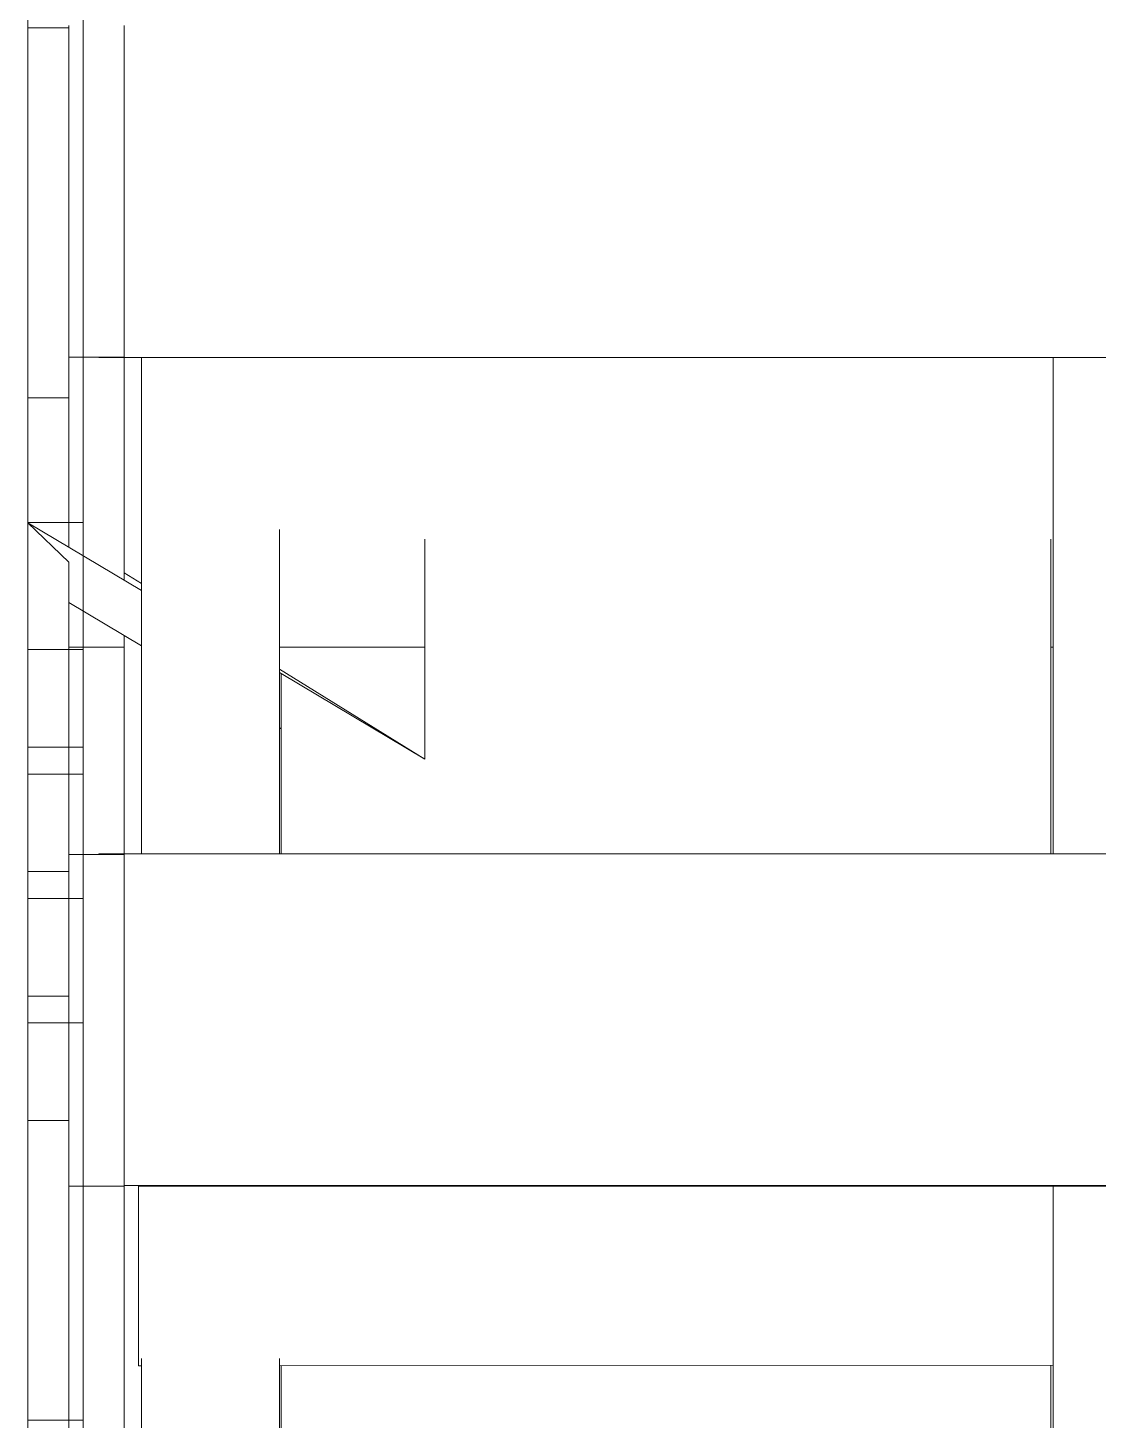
# Model space of a CAD drawing. Header units: metres. Extents: x -144 to 1000, y -717 to 29.
# Drawn here: x 33.71 to 37.59, y -656.63 to -651.59 of the extents above; entities that cross this region are included whole.
import ezdxf

# ---------------------------------------------------------------- set-up
doc = ezdxf.new("R2010")
doc.units = ezdxf.units.M
doc.layers.get('0').update_dxf_attribs({"color": 1})
for name, color, linetype, lineweight in [('A-FLOR', 2, 'Continuous', 9), ('A-WALL', 4, 'Continuous', 9), ('S-COLS', 7, 'Continuous', 9)]:
    doc.layers.add(name, color=color, linetype=linetype, lineweight=lineweight)

# ---------------------------------------------------------------- blocks, each defined once
blk = doc.blocks.new('WEWE')
at = {"layer": 'A-FLOR', "color": 251, "true_color": 0x666666}
for p, q in [((34.124, -653.4092), (34.124, -652.787)), ((34.124, -653.63), (33.7129, -653.3852)), ((33.8616, -653.6737), (34.124, -653.83)), ((35.149, -653.8352), (34.623, -653.8352)), ((34.629, -653.9308), (34.623, -653.9272)), ((34.623, -654.1272), (34.629, -654.1308)), ((34.1129, -656.4356), (34.1129, -655.7827)), ((45.124, -655.7852), (34.1129, -655.7852)), ((34.1129, -656.4356), (34.124, -656.4356)), ((34.623, -656.4351), (37.4229, -656.4324))]:
    blk.add_line(p, q, dxfattribs=at)
at = {"layer": 'A-WALL'}
blk.add_line((33.7129, -659.682), (33.7129, -648.582), dxfattribs=at)
at = {"layer": 'A-WALL', "color": 251, "true_color": 0x666666}
for p, q in [((33.9129, -648.582), (33.9129, -656.8353)), ((33.7129, -656.632), (33.7129, -651.594)), ((33.7129, -651.594), (33.7129, -656.632)), ((33.9129, -656.632), (33.9129, -651.594)), ((33.9129, -651.594), (33.9129, -656.632)), ((34.0616, -651.5852), (34.0616, -652.7852)), ((33.8616, -652.7852), (34.0616, -652.7852)), ((33.9697, -652.7852), (33.9697, -652.787)), ((33.9697, -652.787), (45.1634, -652.787)), ((34.0616, -652.787), (34.0616, -653.5929)), ((35.149, -653.4439), (35.149, -654.2405)), ((37.414, -654.5827), (37.414, -653.4439)), ((34.124, -653.6049), (34.0616, -653.5663)), ((34.0616, -653.7929), (34.0616, -654.5827)), ((33.8616, -653.8352), (34.0616, -653.8352)), ((37.4229, -653.8352), (37.414, -653.8352)), ((35.149, -654.2405), (34.623, -653.9143)), ((35.149, -654.2405), (34.629, -653.9308)), ((34.629, -653.9308), (34.629, -654.5827)), ((45.1005, -654.5827), (33.9697, -654.5827)), ((33.9697, -654.5827), (33.9697, -654.5852)), ((33.8616, -654.5852), (34.0616, -654.5852)), ((34.0616, -654.5852), (34.0616, -658.1811)), ((33.7129, -655.0972), (33.7129, -659.682)), ((34.0616, -655.7852), (33.8616, -655.7852)), ((34.0616, -655.7827), (45.1035, -655.7827)), ((33.8616, -659.682), (33.8616, -656.018)), ((34.629, -656.4351), (34.629, -658.1811)), ((37.414, -656.8353), (37.414, -656.4324)), ((33.9129, -656.632), (33.7129, -656.632)), ((33.7129, -656.632), (33.9129, -656.632))]:
    blk.add_line(p, q, dxfattribs=at)
at = {"layer": 'A-WALL', "color": 7, "true_color": 0xfdfdfd}
for p, q in [((33.7129, -651.144), (33.7129, -651.594)), ((33.7129, -651.594), (33.7129, -651.144)), ((33.7129, -651.594), (33.7129, -651.144)), ((33.7129, -651.144), (33.7129, -651.594)), ((33.7129, -651.144), (33.7129, -651.594)), ((33.7129, -651.594), (33.7129, -651.144)), ((33.7129, -651.144), (33.7129, -651.594)), ((33.7129, -651.594), (33.7129, -651.144)), ((33.7129, -651.144), (33.7129, -651.594)), ((33.7129, -651.594), (33.7129, -651.144)), ((33.7129, -652.9329), (33.7129, -651.594)), ((33.7129, -651.594), (33.7129, -652.9329)), ((33.7129, -652.9329), (33.7129, -651.594)), ((33.7129, -651.594), (33.7129, -652.9329)), ((33.7129, -652.9329), (33.7129, -651.594)), ((33.7129, -651.594), (33.7129, -652.9329)), ((33.7129, -652.9329), (33.7129, -651.594)), ((33.7129, -652.9329), (33.7129, -651.594)), ((33.7129, -651.594), (33.7129, -652.9329)), ((33.7129, -651.594), (33.7129, -652.9329)), ((33.7129, -652.9329), (33.7129, -651.594)), ((33.7129, -651.594), (33.7129, -652.9329)), ((33.7129, -652.9329), (33.7129, -651.594)), ((33.7129, -651.594), (33.7129, -652.9329)), ((33.7129, -652.9329), (33.7129, -651.594)), ((33.7129, -652.9329), (33.7129, -651.594)), ((33.7129, -651.594), (33.7129, -652.9329)), ((33.7129, -651.594), (33.7129, -652.9329)), ((33.7129, -652.9329), (33.7129, -651.594)), ((33.7129, -651.594), (33.7129, -652.9329)), ((33.7129, -652.9329), (33.7129, -651.594)), ((33.7129, -652.9329), (33.7129, -651.594)), ((33.7129, -651.594), (33.7129, -652.9329)), ((33.7129, -651.594), (33.7129, -652.9329)), ((33.7129, -652.9329), (33.7129, -651.594)), ((33.7129, -651.594), (33.7129, -652.9329)), ((33.7129, -652.9329), (33.7129, -651.594)), ((33.7129, -651.594), (33.7129, -652.9329)), ((33.7129, -652.9329), (33.7129, -651.594)), ((33.7129, -652.9329), (33.7129, -651.594)), ((33.7129, -651.594), (33.7129, -652.9329)), ((33.7129, -651.594), (33.7129, -652.9329)), ((33.7129, -652.9329), (33.7129, -651.594)), ((33.7129, -651.594), (33.7129, -652.9329)), ((33.7129, -652.9329), (33.7129, -651.594)), ((33.7129, -651.594), (33.7129, -653.844)), ((33.7129, -653.844), (33.7129, -651.594)), ((33.7129, -653.844), (33.7129, -651.594)), ((33.7129, -651.594), (33.7129, -653.844)), ((33.7129, -651.594), (33.7129, -653.844)), ((33.7129, -653.844), (33.7129, -651.594)), ((33.7129, -651.594), (33.7129, -653.844)), ((33.7129, -653.844), (33.7129, -651.594)), ((33.7129, -653.844), (33.7129, -651.594)), ((33.7129, -651.594), (33.7129, -653.844)), ((33.7129, -651.594), (33.7129, -653.844)), ((33.7129, -653.844), (33.7129, -651.594)), ((33.7129, -651.594), (33.7129, -653.844)), ((33.7129, -653.844), (33.7129, -651.594)), ((33.7129, -653.844), (33.7129, -651.594)), ((33.7129, -651.594), (33.7129, -653.844)), ((33.7129, -651.594), (33.8616, -651.594)), ((33.7129, -651.594), (33.8616, -651.594)), ((33.7129, -651.594), (33.8616, -651.594)), ((33.7129, -651.594), (33.8616, -651.594)), ((33.7129, -651.594), (33.8616, -651.594)), ((33.7129, -651.594), (33.8616, -651.594)), ((33.7129, -651.594), (33.8616, -651.594)), ((33.7129, -651.594), (33.8616, -651.594)), ((33.7129, -651.594), (33.8616, -651.594)), ((33.7129, -651.594), (33.8616, -651.594)), ((33.7129, -651.594), (33.8616, -651.594)), ((33.7129, -651.594), (33.8616, -651.594)), ((33.9129, -653.844), (33.9129, -652.7852)), ((33.9129, -653.844), (33.9129, -652.7852)), ((33.9129, -652.7852), (33.9129, -653.844)), ((33.9129, -653.844), (33.9129, -652.7852)), ((33.9129, -652.7852), (33.9129, -653.844)), ((33.9129, -652.8018), (33.9129, -653.844)), ((33.9129, -653.844), (33.9129, -652.8694)), ((33.9129, -652.9099), (33.9129, -653.844)), ((33.7129, -653.3841), (33.7129, -652.9329)), ((33.7129, -652.9329), (33.7129, -653.3841)), ((33.7129, -653.3841), (33.7129, -652.9329)), ((33.7129, -652.9329), (33.7129, -653.3841)), ((33.7129, -653.3841), (33.7129, -652.9329)), ((33.7129, -652.9329), (33.7129, -653.3841)), ((33.7129, -653.3841), (33.7129, -652.9329)), ((33.7129, -653.3841), (33.7129, -652.9329)), ((33.7129, -652.9329), (33.7129, -653.3841)), ((33.7129, -652.9329), (33.7129, -653.3841)), ((33.7129, -653.3841), (33.7129, -652.9329)), ((33.7129, -652.9329), (33.7129, -653.3841)), ((33.7129, -653.3841), (33.7129, -652.9329)), ((33.7129, -652.9329), (33.7129, -653.3841)), ((33.7129, -653.3841), (33.7129, -652.9329)), ((33.7129, -653.3841), (33.7129, -652.9329)), ((33.7129, -652.9329), (33.7129, -653.3841)), ((33.7129, -652.9329), (33.7129, -653.3841)), ((33.7129, -653.3841), (33.7129, -652.9329)), ((33.7129, -652.9329), (33.7129, -653.3841)), ((33.7129, -653.3841), (33.7129, -652.9329)), ((33.7129, -653.3841), (33.7129, -652.9329)), ((33.7129, -652.9329), (33.7129, -653.3841)), ((33.7129, -652.9329), (33.7129, -653.3841)), ((33.7129, -653.3841), (33.7129, -652.9329)), ((33.7129, -652.9329), (33.7129, -653.3841)), ((33.7129, -653.3841), (33.7129, -652.9329)), ((33.8616, -652.9329), (33.7129, -652.9329)), ((33.7129, -652.9329), (33.8616, -652.9329)), ((33.8616, -652.9329), (33.7129, -652.9329)), ((33.7129, -652.9329), (33.8616, -652.9329)), ((33.8616, -652.9329), (33.7129, -652.9329)), ((33.7129, -652.9329), (33.8616, -652.9329)), ((33.8616, -652.9329), (33.7129, -652.9329)), ((33.7129, -652.9329), (33.8616, -652.9329)), ((33.8616, -653.4737), (33.8616, -653.018)), ((33.9129, -653.844), (33.9129, -652.9775)), ((33.9129, -653.018), (33.9129, -653.844)), ((33.9129, -653.844), (33.9129, -653.0856)), ((33.9129, -653.1261), (33.9129, -653.844)), ((33.9129, -653.844), (33.9129, -653.1937)), ((33.9129, -653.2342), (33.9129, -653.844)), ((33.9129, -653.844), (33.9129, -653.3018)), ((33.9129, -653.3423), (33.9129, -653.844)), ((33.9129, -653.3841), (33.7129, -653.3841)), ((33.7129, -653.3841), (33.8616, -653.3841)), ((33.7129, -653.3852), (33.7129, -655.0972)), ((33.8616, -653.5276), (33.7129, -653.3852)), ((33.9129, -653.844), (33.9129, -653.3841)), ((33.8616, -655.194), (33.8616, -653.5276)), ((33.9129, -653.8153), (33.9129, -653.844)), ((33.9129, -653.844), (33.7129, -653.844)), ((33.7129, -653.844), (33.9129, -653.844)), ((33.9129, -653.844), (33.7129, -653.844)), ((33.7129, -653.844), (33.9129, -653.844)), ((33.9129, -653.844), (33.7129, -653.844)), ((33.7129, -653.844), (33.9129, -653.844)), ((33.9129, -653.844), (33.8616, -653.844)), ((33.8616, -653.844), (33.9129, -653.844)), ((33.9129, -653.844), (33.8616, -653.844)), ((33.8616, -653.844), (33.9129, -653.844)), ((33.9129, -653.844), (33.8616, -653.844)), ((33.8616, -653.844), (33.9129, -653.844)), ((33.9129, -653.844), (33.8616, -653.844)), ((33.8616, -653.844), (33.9129, -653.844)), ((33.9129, -653.844), (33.8616, -653.844)), ((33.8616, -653.844), (33.9129, -653.844)), ((33.9129, -653.844), (33.8616, -653.844)), ((33.8616, -653.844), (33.9129, -653.844)), ((33.9129, -653.844), (33.9129, -653.8352)), ((33.9129, -653.8352), (33.9129, -653.844)), ((33.9129, -653.844), (33.9129, -653.8352)), ((33.9129, -653.8352), (33.9129, -653.844)), ((33.9129, -653.844), (33.9129, -653.8352)), ((33.9129, -653.8352), (33.9129, -653.844)), ((33.9129, -653.844), (33.9129, -653.8352)), ((33.9129, -653.8352), (33.9129, -653.844)), ((33.9129, -653.844), (33.9129, -653.8352)), ((33.9129, -653.8352), (33.9129, -653.844)), ((33.9129, -653.844), (33.9129, -653.8352)), ((33.9129, -653.8352), (33.9129, -653.844)), ((33.9129, -653.844), (33.9129, -653.8352)), ((33.9129, -653.8352), (33.9129, -653.844)), ((33.9129, -653.844), (33.9129, -653.8352)), ((33.9129, -653.8352), (33.9129, -653.844)), ((33.9129, -653.844), (33.9129, -653.8352)), ((33.9129, -653.8352), (33.9129, -653.844)), ((33.9129, -653.844), (33.9129, -653.8352)), ((33.9129, -653.8352), (33.9129, -653.844)), ((33.9129, -653.844), (33.9129, -653.8352)), ((33.9129, -653.8352), (33.9129, -653.844)), ((33.9129, -653.844), (33.9129, -653.8352)), ((33.9129, -653.8352), (33.9129, -653.844)), ((33.9129, -653.844), (33.9129, -653.8352)), ((33.9129, -653.8352), (33.9129, -653.844)), ((33.9129, -653.844), (33.9129, -653.8352)), ((33.9129, -654.1972), (33.9129, -653.844)), ((33.9129, -653.844), (33.9129, -654.1972)), ((33.9129, -654.1972), (33.9129, -653.844)), ((33.9129, -653.844), (33.9129, -654.1972)), ((33.9129, -654.1972), (33.9129, -653.844)), ((33.9129, -653.844), (33.9129, -654.1972)), ((33.9129, -654.1972), (33.9129, -653.844)), ((33.9129, -653.844), (33.9129, -654.1972)), ((33.9129, -654.1972), (33.9129, -653.844)), ((33.9129, -653.844), (33.9129, -654.1972)), ((33.9129, -654.1972), (33.9129, -653.844)), ((33.9129, -653.844), (33.9129, -654.1972)), ((33.9129, -654.1972), (33.9129, -653.844)), ((33.9129, -653.844), (33.9129, -654.1972)), ((33.9129, -654.1972), (33.9129, -653.844)), ((33.9129, -653.844), (33.9129, -654.1972)), ((33.9129, -654.1972), (33.9129, -653.844)), ((33.9129, -654.1972), (33.8616, -654.1972)), ((33.8616, -654.1972), (33.9129, -654.1972)), ((33.9129, -654.1972), (33.8616, -654.1972)), ((33.8616, -654.1972), (33.9129, -654.1972)), ((33.9129, -654.1972), (33.8616, -654.1972)), ((33.8616, -654.1972), (33.9129, -654.1972)), ((33.9129, -654.1972), (33.8616, -654.1972)), ((33.8616, -654.1972), (33.9129, -654.1972)), ((33.9129, -654.294), (33.9129, -654.1972)), ((33.9129, -654.1972), (33.9129, -654.294)), ((33.9129, -654.294), (33.9129, -654.1972)), ((33.7129, -654.6472), (33.7129, -654.294)), ((33.7129, -654.294), (33.7129, -654.6472)), ((33.7129, -654.294), (33.7129, -654.6472)), ((33.7129, -654.6472), (33.7129, -654.294)), ((33.7129, -654.294), (33.7129, -654.6472)), ((33.7129, -654.6472), (33.7129, -654.294)), ((33.7129, -654.6472), (33.7129, -654.294)), ((33.7129, -654.294), (33.7129, -654.6472)), ((33.7129, -654.294), (33.7129, -654.6472)), ((33.7129, -654.6472), (33.7129, -654.294)), ((33.7129, -654.294), (33.9129, -654.294)), ((33.7129, -654.294), (33.9129, -654.294)), ((33.7129, -654.294), (33.9129, -654.294)), ((33.7129, -654.294), (33.9129, -654.294)), ((33.7129, -654.294), (33.9129, -654.294)), ((33.7129, -654.294), (33.9129, -654.294)), ((33.8616, -654.294), (33.9129, -654.294)), ((33.8616, -654.294), (33.9129, -654.294)), ((33.8616, -654.294), (33.9129, -654.294)), ((33.8616, -654.294), (33.9129, -654.294)), ((33.8616, -654.294), (33.9129, -654.294)), ((33.8616, -654.294), (33.9129, -654.294)), ((33.8616, -654.294), (33.9129, -654.294)), ((33.8616, -654.294), (33.9129, -654.294)), ((33.8616, -654.294), (33.9129, -654.294)), ((33.8616, -654.294), (33.9129, -654.294)), ((33.8616, -654.294), (33.9129, -654.294)), ((33.8616, -654.294), (33.9129, -654.294)), ((33.9129, -654.5852), (33.9129, -654.294)), ((33.9129, -654.294), (33.9129, -654.5852)), ((33.9129, -654.5852), (33.9129, -654.294)), ((33.9129, -654.294), (33.9129, -654.5852)), ((33.9129, -654.5852), (33.9129, -654.294)), ((33.9129, -654.294), (33.9129, -654.5852)), ((33.9129, -654.5852), (33.9129, -654.294)), ((33.9129, -654.294), (33.9129, -654.5852)), ((33.9129, -654.5852), (33.9129, -654.294)), ((33.9129, -654.294), (33.9129, -654.5852)), ((33.9129, -654.5852), (33.9129, -654.294)), ((33.9129, -654.294), (33.9129, -654.5852)), ((33.9129, -654.5852), (33.9129, -654.294)), ((33.9129, -654.294), (33.9129, -654.5852)), ((33.9129, -654.5852), (33.9129, -654.294)), ((33.9129, -654.294), (33.9129, -654.5852)), ((33.9129, -654.5852), (33.9129, -654.294)), ((33.9129, -654.294), (33.9129, -654.5852)), ((33.9129, -654.5852), (33.9129, -654.294)), ((33.9129, -654.294), (33.9129, -654.5852)), ((33.9129, -654.5852), (33.9129, -654.294)), ((33.9129, -654.294), (33.9129, -654.5852)), ((33.9129, -654.5852), (33.9129, -654.294)), ((33.9129, -654.294), (33.9129, -654.5852)), ((33.9129, -654.5852), (33.9129, -654.294)), ((33.9129, -654.294), (33.9129, -654.5852)), ((33.9129, -654.5852), (33.9129, -654.294)), ((33.9129, -654.294), (33.9129, -654.5852)), ((33.9129, -654.5852), (33.9129, -654.294)), ((33.9129, -654.294), (33.9129, -654.5852)), ((33.9129, -654.5852), (33.9129, -654.294)), ((33.7129, -654.6472), (33.7129, -654.744)), ((33.7129, -654.744), (33.7129, -654.6472)), ((33.7129, -654.744), (33.7129, -654.6472)), ((33.7129, -654.6472), (33.7129, -654.744)), ((33.7129, -654.6472), (33.7129, -654.744)), ((33.7129, -654.744), (33.7129, -654.6472)), ((33.7129, -654.6472), (33.7129, -654.744)), ((33.7129, -654.744), (33.7129, -654.6472)), ((33.7129, -654.744), (33.7129, -654.6472)), ((33.7129, -654.6472), (33.7129, -654.744)), ((33.7129, -654.6472), (33.7129, -654.744)), ((33.7129, -654.744), (33.7129, -654.6472)), ((33.7129, -654.6472), (33.7129, -654.744)), ((33.7129, -654.744), (33.7129, -654.6472)), ((33.7129, -654.744), (33.7129, -654.6472)), ((33.7129, -654.6472), (33.7129, -654.744)), ((33.7129, -654.6472), (33.8616, -654.6472)), ((33.7129, -654.6472), (33.8616, -654.6472)), ((33.7129, -654.6472), (33.8616, -654.6472)), ((33.7129, -654.6472), (33.8616, -654.6472)), ((33.8616, -654.744), (33.7129, -654.744)), ((33.7129, -654.744), (33.8616, -654.744)), ((33.8616, -654.744), (33.7129, -654.744)), ((33.7129, -654.744), (33.8616, -654.744)), ((33.8616, -654.744), (33.7129, -654.744)), ((33.7129, -654.744), (33.8616, -654.744)), ((33.7129, -655.5472), (33.7129, -655.194)), ((33.7129, -655.194), (33.7129, -655.5472)), ((33.7129, -655.194), (33.7129, -655.5472)), ((33.7129, -655.5472), (33.7129, -655.194)), ((33.7129, -655.194), (33.7129, -655.5472)), ((33.7129, -655.5472), (33.7129, -655.194)), ((33.7129, -655.5472), (33.7129, -655.194)), ((33.7129, -655.194), (33.7129, -655.5472)), ((33.7129, -655.194), (33.7129, -655.5472)), ((33.7129, -655.5472), (33.7129, -655.194)), ((33.7129, -655.194), (33.8616, -655.194)), ((33.7129, -655.194), (33.8616, -655.194)), ((33.7129, -655.194), (33.8616, -655.194)), ((33.7129, -655.194), (33.8616, -655.194)), ((33.7129, -655.194), (33.8616, -655.194)), ((33.7129, -655.194), (33.8616, -655.194)), ((33.7129, -655.5472), (33.7129, -656.632)), ((33.7129, -656.632), (33.7129, -655.5472)), ((33.7129, -656.632), (33.7129, -655.5472)), ((33.7129, -655.5472), (33.7129, -656.632)), ((33.7129, -655.5472), (33.7129, -656.632)), ((33.7129, -656.632), (33.7129, -655.5472)), ((33.7129, -655.5472), (33.7129, -656.632)), ((33.7129, -656.632), (33.7129, -655.5472)), ((33.7129, -656.632), (33.7129, -655.5472)), ((33.7129, -655.5472), (33.7129, -656.632)), ((33.7129, -655.5472), (33.7129, -656.632)), ((33.7129, -656.632), (33.7129, -655.5472)), ((33.7129, -655.5472), (33.7129, -656.632)), ((33.7129, -656.632), (33.7129, -655.5472)), ((33.7129, -656.632), (33.7129, -655.5472)), ((33.7129, -655.5472), (33.7129, -656.632)), ((33.7129, -655.5472), (33.8616, -655.5472)), ((33.7129, -655.5472), (33.8616, -655.5472)), ((33.7129, -655.5472), (33.8616, -655.5472)), ((33.7129, -655.5472), (33.8616, -655.5472)), ((33.9129, -656.632), (33.9129, -655.7852)), ((33.9129, -656.632), (33.9129, -655.7852)), ((33.9129, -655.7852), (33.9129, -656.632)), ((33.9129, -656.632), (33.9129, -655.7852)), ((33.9129, -655.7852), (33.9129, -656.632)), ((33.9129, -655.8018), (33.9129, -656.632)), ((33.9129, -656.632), (33.9129, -655.8694)), ((33.9129, -655.9099), (33.9129, -656.632)), ((33.9129, -656.632), (33.9129, -655.9775)), ((33.9129, -656.018), (33.9129, -656.632)), ((33.9129, -656.632), (33.9129, -656.0856)), ((33.9129, -656.1261), (33.9129, -656.632)), ((33.9129, -656.632), (33.9129, -656.1937)), ((33.9129, -656.2342), (33.9129, -656.632)), ((33.9129, -656.632), (33.9129, -656.3018)), ((33.9129, -656.3423), (33.9129, -656.632)), ((33.9129, -656.632), (33.9129, -656.3769)), ((33.9129, -656.632), (33.7129, -656.632)), ((33.7129, -656.632), (33.9129, -656.632)), ((33.9129, -656.632), (33.7129, -656.632)), ((33.7129, -656.632), (33.9129, -656.632)), ((33.9129, -656.632), (33.7129, -656.632)), ((33.7129, -656.632), (33.9129, -656.632)), ((33.9129, -656.632), (33.7129, -656.632)), ((33.7129, -656.632), (33.9129, -656.632)), ((33.9129, -656.632), (33.7129, -656.632)), ((33.7129, -656.632), (33.9129, -656.632)), ((33.9129, -656.632), (33.7129, -656.632)), ((33.7129, -656.632), (33.9129, -656.632)), ((33.9129, -656.632), (33.7129, -656.632)), ((33.7129, -656.632), (33.9129, -656.632)), ((33.9129, -656.632), (33.7129, -656.632)), ((33.7129, -656.632), (33.9129, -656.632))]:
    blk.add_line(p, q, dxfattribs=at)
at = {"layer": 'A-WALL', "color": 7, "true_color": 0xfcfcfc}
for p, q in [((33.7129, -651.144), (33.7129, -651.594)), ((33.7129, -651.594), (33.7129, -651.144)), ((33.7129, -651.594), (33.7129, -653.844)), ((33.7129, -653.844), (33.7129, -651.594)), ((33.9129, -653.844), (33.9129, -652.7852)), ((33.9129, -652.7852), (33.9129, -653.844)), ((33.7129, -653.844), (33.7129, -654.1972)), ((33.7129, -654.1972), (33.7129, -653.844)), ((33.9129, -653.844), (33.7129, -653.844)), ((33.7129, -653.844), (33.9129, -653.844)), ((33.9129, -654.1972), (33.9129, -653.844)), ((33.9129, -653.844), (33.9129, -654.1972)), ((33.9129, -654.1972), (33.7129, -654.1972)), ((33.7129, -654.1972), (33.9129, -654.1972)), ((33.9129, -654.294), (33.9129, -654.1972)), ((33.9129, -654.1972), (33.9129, -654.294)), ((33.7129, -654.6472), (33.7129, -654.294)), ((33.7129, -654.294), (33.7129, -654.6472)), ((33.9129, -654.5852), (33.9129, -654.294)), ((33.9129, -654.294), (33.9129, -654.5852)), ((33.7129, -654.6472), (33.7129, -654.744)), ((33.7129, -654.744), (33.7129, -654.6472)), ((33.7129, -654.744), (33.7129, -655.0972)), ((33.7129, -655.0972), (33.7129, -654.744)), ((33.8616, -654.744), (33.7129, -654.744)), ((33.7129, -654.744), (33.8616, -654.744)), ((33.8616, -655.0972), (33.7129, -655.0972)), ((33.7129, -655.0972), (33.8616, -655.0972)), ((33.7129, -655.5472), (33.7129, -655.194)), ((33.7129, -655.194), (33.7129, -655.5472)), ((33.7129, -655.5472), (33.7129, -656.632)), ((33.7129, -656.632), (33.7129, -655.5472)), ((33.9129, -656.632), (33.9129, -655.7852)), ((33.9129, -655.7852), (33.9129, -656.632)), ((33.9129, -656.632), (33.7129, -656.632)), ((33.7129, -656.632), (33.9129, -656.632))]:
    blk.add_line(p, q, dxfattribs=at)
at = {"layer": 'A-WALL', "color": 7, "true_color": 0xf7f7f7}
for p, q in [((33.7129, -651.144), (33.7129, -651.594)), ((33.7129, -651.594), (33.7129, -651.144)), ((33.7129, -653.844), (33.7129, -651.594)), ((33.7129, -651.594), (33.7129, -653.844)), ((33.7129, -651.594), (33.8616, -651.594)), ((33.7129, -651.594), (33.8616, -651.594)), ((33.9129, -653.844), (33.9129, -652.7852)), ((33.9129, -652.7852), (33.9129, -653.844)), ((33.7129, -654.1972), (33.7129, -653.844)), ((33.7129, -653.844), (33.7129, -654.1972)), ((33.9129, -654.1972), (33.9129, -653.844)), ((33.9129, -653.844), (33.9129, -654.1972)), ((33.9129, -654.294), (33.9129, -654.1972)), ((33.9129, -654.1972), (33.9129, -654.294)), ((33.7129, -654.294), (33.7129, -654.6472)), ((33.7129, -654.6472), (33.7129, -654.294)), ((33.7129, -654.294), (33.9129, -654.294)), ((33.7129, -654.294), (33.9129, -654.294)), ((33.9129, -654.5852), (33.9129, -654.294)), ((33.9129, -654.294), (33.9129, -654.5852)), ((33.7129, -654.744), (33.7129, -654.6472)), ((33.7129, -654.6472), (33.7129, -654.744)), ((33.7129, -655.0972), (33.7129, -654.744)), ((33.7129, -654.744), (33.7129, -655.0972)), ((33.7129, -655.194), (33.7129, -655.5472)), ((33.7129, -655.5472), (33.7129, -655.194)), ((33.7129, -655.194), (33.8616, -655.194)), ((33.7129, -655.194), (33.8616, -655.194)), ((33.7129, -656.632), (33.7129, -655.5472)), ((33.7129, -655.5472), (33.7129, -656.632)), ((33.9129, -656.632), (33.9129, -655.7852)), ((33.9129, -655.7852), (33.9129, -656.632)), ((33.9129, -656.632), (33.7129, -656.632)), ((33.7129, -656.632), (33.9129, -656.632))]:
    blk.add_line(p, q, dxfattribs=at)
at = {"layer": 'A-WALL', "color": 7, "true_color": 0xfafafa}
for p, q in [((33.7129, -651.594), (33.7129, -653.844)), ((33.7129, -653.844), (33.7129, -651.594)), ((33.9129, -653.844), (33.9129, -652.7852)), ((33.9129, -652.7852), (33.9129, -653.844)), ((33.7129, -654.1972), (33.7129, -653.844)), ((33.7129, -653.844), (33.7129, -654.1972)), ((33.9129, -653.844), (33.7129, -653.844)), ((33.7129, -653.844), (33.9129, -653.844)), ((33.9129, -654.1972), (33.9129, -653.844)), ((33.9129, -653.844), (33.9129, -654.1972)), ((33.9129, -654.294), (33.9129, -654.1972)), ((33.9129, -654.1972), (33.9129, -654.294)), ((33.7129, -654.294), (33.7129, -654.6472)), ((33.7129, -654.6472), (33.7129, -654.294)), ((33.7129, -654.294), (33.9129, -654.294)), ((33.7129, -654.294), (33.9129, -654.294)), ((33.9129, -654.5852), (33.9129, -654.294)), ((33.9129, -654.294), (33.9129, -654.5852)), ((33.7129, -654.6472), (33.7129, -654.744)), ((33.7129, -654.744), (33.7129, -654.6472)), ((33.7129, -655.0972), (33.7129, -654.744)), ((33.7129, -654.744), (33.7129, -655.0972)), ((33.8616, -654.744), (33.7129, -654.744)), ((33.7129, -654.744), (33.8616, -654.744)), ((33.7129, -655.194), (33.7129, -655.5472)), ((33.7129, -655.5472), (33.7129, -655.194)), ((33.7129, -655.194), (33.8616, -655.194)), ((33.7129, -655.194), (33.8616, -655.194)), ((33.7129, -655.5472), (33.7129, -656.632)), ((33.7129, -656.632), (33.7129, -655.5472)), ((33.9129, -656.632), (33.9129, -655.7852)), ((33.9129, -655.7852), (33.9129, -656.632)), ((33.9129, -656.632), (33.7129, -656.632)), ((33.7129, -656.632), (33.9129, -656.632))]:
    blk.add_line(p, q, dxfattribs=at)
at = {"layer": 'A-WALL', "color": 7, "true_color": 0xf2f2f2}
for p, q in [((33.7129, -651.594), (33.7129, -653.844)), ((33.7129, -653.844), (33.7129, -651.594)), ((33.9129, -653.844), (33.9129, -652.7852)), ((33.9129, -652.7852), (33.9129, -653.844)), ((33.7129, -653.844), (33.7129, -654.1972)), ((33.7129, -654.1972), (33.7129, -653.844)), ((33.9129, -654.1972), (33.9129, -653.844)), ((33.9129, -653.844), (33.9129, -654.1972)), ((33.7129, -654.294), (33.7129, -654.1972)), ((33.7129, -654.1972), (33.7129, -654.294)), ((33.9129, -654.1972), (33.7129, -654.1972)), ((33.7129, -654.1972), (33.9129, -654.1972)), ((33.9129, -654.294), (33.9129, -654.1972)), ((33.9129, -654.1972), (33.9129, -654.294)), ((33.7129, -654.6472), (33.7129, -654.294)), ((33.7129, -654.294), (33.7129, -654.6472)), ((33.9129, -654.5852), (33.9129, -654.294)), ((33.9129, -654.294), (33.9129, -654.5852)), ((33.7129, -654.6472), (33.7129, -654.744)), ((33.7129, -654.744), (33.7129, -654.6472)), ((33.7129, -654.6472), (33.8616, -654.6472)), ((33.7129, -654.6472), (33.8616, -654.6472)), ((33.7129, -654.744), (33.7129, -655.0972)), ((33.7129, -655.0972), (33.7129, -654.744)), ((33.7129, -655.194), (33.7129, -655.0972)), ((33.7129, -655.0972), (33.7129, -655.194)), ((33.8616, -655.0972), (33.7129, -655.0972)), ((33.7129, -655.0972), (33.8616, -655.0972)), ((33.7129, -655.5472), (33.7129, -655.194)), ((33.7129, -655.194), (33.7129, -655.5472)), ((33.7129, -655.5472), (33.7129, -656.632)), ((33.7129, -656.632), (33.7129, -655.5472)), ((33.7129, -655.5472), (33.8616, -655.5472)), ((33.7129, -655.5472), (33.8616, -655.5472)), ((33.9129, -656.632), (33.9129, -655.7852)), ((33.9129, -655.7852), (33.9129, -656.632)), ((33.9129, -656.632), (33.7129, -656.632)), ((33.7129, -656.632), (33.9129, -656.632))]:
    blk.add_line(p, q, dxfattribs=at)
at = {"layer": 'A-WALL', "color": 254, "true_color": 0xeaeaea}
for p, q in [((33.7129, -651.594), (33.7129, -653.844)), ((33.7129, -653.844), (33.7129, -651.594)), ((33.9129, -653.844), (33.9129, -652.7852)), ((33.9129, -652.7852), (33.9129, -653.844)), ((33.7129, -654.1972), (33.7129, -653.844)), ((33.7129, -653.844), (33.7129, -654.1972)), ((33.9129, -653.844), (33.7129, -653.844)), ((33.7129, -653.844), (33.9129, -653.844)), ((33.9129, -654.1972), (33.9129, -653.844)), ((33.9129, -653.844), (33.9129, -654.1972)), ((33.7129, -654.294), (33.7129, -654.1972)), ((33.7129, -654.1972), (33.7129, -654.294)), ((33.9129, -654.294), (33.9129, -654.1972)), ((33.9129, -654.1972), (33.9129, -654.294)), ((33.7129, -654.294), (33.7129, -654.744)), ((33.7129, -654.744), (33.7129, -654.294)), ((33.7129, -654.294), (33.9129, -654.294)), ((33.7129, -654.294), (33.9129, -654.294)), ((33.9129, -654.5852), (33.9129, -654.294)), ((33.9129, -654.294), (33.9129, -654.5852)), ((33.7129, -655.0972), (33.7129, -654.744)), ((33.7129, -654.744), (33.7129, -655.0972)), ((33.8616, -654.744), (33.7129, -654.744)), ((33.7129, -654.744), (33.8616, -654.744)), ((33.7129, -655.194), (33.7129, -655.0972)), ((33.7129, -655.0972), (33.7129, -655.194)), ((33.7129, -655.194), (33.7129, -656.632)), ((33.7129, -656.632), (33.7129, -655.194)), ((33.7129, -655.194), (33.8616, -655.194)), ((33.7129, -655.194), (33.8616, -655.194)), ((33.9129, -656.632), (33.9129, -655.7852)), ((33.9129, -655.7852), (33.9129, -656.632)), ((33.9129, -656.632), (33.7129, -656.632)), ((33.7129, -656.632), (33.9129, -656.632))]:
    blk.add_line(p, q, dxfattribs=at)
at = {"layer": 'A-WALL', "color": 254, "true_color": 0xdddddd}
for p, q in [((33.7129, -653.844), (33.7129, -651.594)), ((33.7129, -651.594), (33.7129, -653.844)), ((33.9129, -653.844), (33.9129, -652.7852)), ((33.9129, -652.7852), (33.9129, -653.844)), ((33.7129, -654.1972), (33.7129, -653.844)), ((33.7129, -653.844), (33.7129, -654.1972)), ((33.9129, -654.1972), (33.9129, -653.844)), ((33.9129, -653.844), (33.9129, -654.1972)), ((33.7129, -654.294), (33.7129, -654.1972)), ((33.7129, -654.1972), (33.7129, -654.294)), ((33.9129, -654.294), (33.9129, -654.1972)), ((33.9129, -654.1972), (33.9129, -654.294)), ((33.7129, -654.744), (33.7129, -654.294)), ((33.7129, -654.294), (33.7129, -654.744)), ((33.9129, -654.5852), (33.9129, -654.294)), ((33.9129, -654.294), (33.9129, -654.5852)), ((33.7129, -655.0972), (33.7129, -654.744)), ((33.7129, -654.744), (33.7129, -655.0972)), ((33.7129, -655.194), (33.7129, -655.0972)), ((33.7129, -655.0972), (33.7129, -655.194)), ((33.7129, -656.632), (33.7129, -655.194)), ((33.7129, -655.194), (33.7129, -656.632)), ((33.9129, -656.632), (33.9129, -655.7852)), ((33.9129, -655.7852), (33.9129, -656.632)), ((33.9129, -656.632), (33.7129, -656.632)), ((33.7129, -656.632), (33.9129, -656.632))]:
    blk.add_line(p, q, dxfattribs=at)
at = {"layer": 'A-WALL', "color": 9, "true_color": 0xc7c7c7}
for p, q in [((33.7129, -651.594), (33.7129, -653.844)), ((33.7129, -653.844), (33.7129, -651.594)), ((33.8616, -653.018), (33.8616, -651.5852)), ((33.9129, -653.844), (33.9129, -652.7852)), ((33.9129, -652.7852), (33.9129, -653.844)), ((33.7129, -653.844), (33.7129, -654.1972)), ((33.7129, -654.1972), (33.7129, -653.844)), ((33.9129, -653.844), (33.7129, -653.844)), ((33.7129, -653.844), (33.9129, -653.844)), ((33.9129, -654.1972), (33.9129, -653.844)), ((33.9129, -653.844), (33.9129, -654.1972)), ((33.7129, -654.294), (33.7129, -654.1972)), ((33.7129, -654.1972), (33.7129, -654.294)), ((33.9129, -654.1972), (33.7129, -654.1972)), ((33.7129, -654.1972), (33.9129, -654.1972)), ((33.9129, -654.294), (33.9129, -654.1972)), ((33.9129, -654.1972), (33.9129, -654.294)), ((33.7129, -654.294), (33.7129, -654.744)), ((33.7129, -654.744), (33.7129, -654.294)), ((33.7129, -654.294), (33.9129, -654.294)), ((33.7129, -654.294), (33.9129, -654.294)), ((33.9129, -654.5852), (33.9129, -654.294)), ((33.9129, -654.294), (33.9129, -654.5852)), ((33.7129, -654.744), (33.7129, -655.0972)), ((33.7129, -655.0972), (33.7129, -654.744)), ((33.8616, -654.744), (33.7129, -654.744)), ((33.7129, -654.744), (33.8616, -654.744)), ((33.7129, -655.194), (33.7129, -655.0972)), ((33.7129, -655.0972), (33.7129, -655.194)), ((33.8616, -655.0972), (33.7129, -655.0972)), ((33.7129, -655.0972), (33.8616, -655.0972)), ((33.7129, -655.194), (33.7129, -656.632)), ((33.7129, -656.632), (33.7129, -655.194)), ((33.7129, -655.194), (33.8616, -655.194)), ((33.7129, -655.194), (33.8616, -655.194)), ((33.8616, -656.018), (33.8616, -655.194)), ((33.9129, -656.632), (33.9129, -655.7852)), ((33.9129, -655.7852), (33.9129, -656.632)), ((33.9129, -656.632), (33.7129, -656.632)), ((33.7129, -656.632), (33.9129, -656.632))]:
    blk.add_line(p, q, dxfattribs=at)
at = {"layer": 'A-WALL', "color": 253, "true_color": 0xa3a3a3}
for p, q in [((33.7129, -651.594), (33.7129, -653.844)), ((33.7129, -653.844), (33.7129, -651.594)), ((33.9129, -653.844), (33.9129, -651.594)), ((33.9129, -651.594), (33.9129, -653.844)), ((33.7129, -654.294), (33.7129, -653.844)), ((33.7129, -653.844), (33.7129, -654.294)), ((33.9129, -653.844), (33.7129, -653.844)), ((33.7129, -653.844), (33.9129, -653.844)), ((33.9129, -654.294), (33.9129, -653.844)), ((33.9129, -653.844), (33.9129, -654.294)), ((33.7129, -654.294), (33.7129, -654.744)), ((33.7129, -654.744), (33.7129, -654.294)), ((33.7129, -654.294), (33.9129, -654.294)), ((33.7129, -654.294), (33.9129, -654.294)), ((33.9129, -654.744), (33.9129, -654.294)), ((33.9129, -654.294), (33.9129, -654.744)), ((33.7129, -655.194), (33.7129, -654.744)), ((33.7129, -654.744), (33.7129, -655.194)), ((33.9129, -654.744), (33.7129, -654.744)), ((33.7129, -654.744), (33.9129, -654.744)), ((33.7129, -655.194), (33.7129, -656.632)), ((33.7129, -656.632), (33.7129, -655.194)), ((33.7129, -655.194), (33.9129, -655.194)), ((33.7129, -655.194), (33.9129, -655.194)), ((33.9129, -656.632), (33.9129, -655.194)), ((33.9129, -655.194), (33.9129, -656.632)), ((33.9129, -656.632), (33.7129, -656.632)), ((33.7129, -656.632), (33.9129, -656.632))]:
    blk.add_line(p, q, dxfattribs=at)
at = {"layer": 'S-COLS', "color": 251, "true_color": 0x666666}
for p, q in [((37.4229, -654.5827), (37.4229, -652.787)), ((34.124, -654.5827), (34.124, -653.4092)), ((34.623, -653.4092), (34.623, -654.5827)), ((37.4229, -657.4843), (37.4229, -655.7852)), ((34.124, -656.9787), (34.124, -656.4092)), ((34.623, -656.4092), (34.623, -658.1811))]:
    blk.add_line(p, q, dxfattribs=at)

msp = doc.modelspace()

# ---------------------------------------------------------------- block references
at = {"color": 3}
msp.add_blockref('WEWE', (0, 0), dxfattribs=at)

doc.saveas('drawing.dxf')
